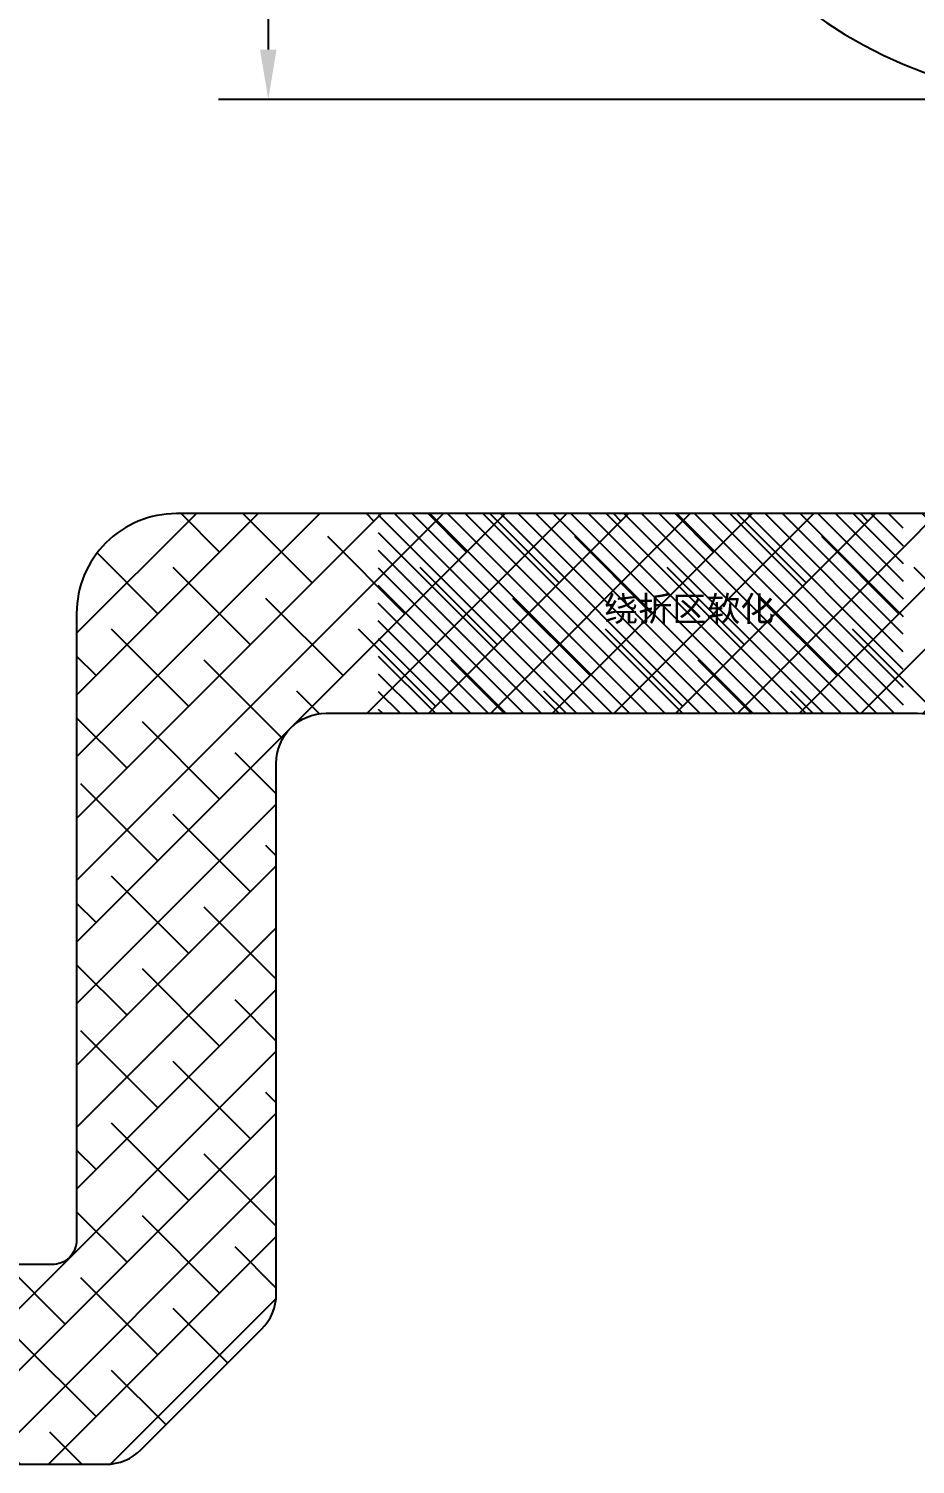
# Model space of a CAD drawing. Header units: inches. Extents: x 1765 to 5217, y -1519 to 441.
# Drawn here: x 3955.66 to 3973.43, y -789.37 to -760.6 of the extents above; entities that cross this region are included whole.
import ezdxf

# ---------------------------------------------------------------- set-up
doc = ezdxf.new("R2010")
doc.units = ezdxf.units.IN
doc.header["$MEASUREMENT"] = 0
doc.layers.add('尺寸标注', color=7, linetype='Continuous', lineweight=0)
doc.styles.add('Roman', font='romans.shx', dxfattribs={"bigfont": 'bigfont.shx'})
doc.dimstyles.new('GB-1', dxfattribs={"dimtxt": 1, "dimasz": 1, "dimexe": 1, "dimexo": 0, "dimgap": 0.3, "dimtad": 1, "dimdec": 4, "dimzin": 1, "dimdsep": 46, "dimtxsty": 'Roman', "dimcen": 0, "dimclrd": 5, "dimclre": 5, "dimadec": 0, "dimazin": 0, "dimtfac": 1, "dimtmove": 0, "dimatfit": 3, "dimfxl": 0, "dimtolj": 1, "dimtzin": 0, "dimarcsym": 0})
pattern_1 = [(45, (2202.3259, -1048.2747), (-0.61871843, 0.61871843), []), (135, (2202.3259, -1048.2747), (-1.8561553, 0.61871843), [2.1875, -1.3125])]

# ---------------------------------------------------------------- blocks, each defined once
blk = doc.blocks.new('*D12')
at = {"layer": 'Defpoints', "color": 0, "transparency": 16777216}
for p in [(541.053, 192.204), (525.409, 149.069), (541.633, 149.069)]:
    blk.add_point(p, dxfattribs=at)
at = {"layer": '尺寸标注', "color": 5, "lineweight": -2, "transparency": 16777216}
for p, q in [((541.053, 192.204), (524.409, 192.204)), ((525.409, 191.204), (525.409, 150.069)), ((541.633, 149.069), (524.409, 149.069))]:
    blk.add_line(p, q, dxfattribs=at)
at = {"layer": '尺寸标注', "color": 5, "transparency": 16777216}
for points in [[(525.243, 191.204), (525.576, 191.204), (525.409, 192.204)], [(525.243, 150.069), (525.576, 150.069), (525.409, 149.069)]]:
    blk.add_solid(points, dxfattribs=at)
at = {"layer": '尺寸标注', "color": 0, "transparency": 16777216, "insert": (524.347, 171.148), "char_height": 1, "attachment_point": 5, "rotation": 90, "style": 'Roman'}
blk.add_mtext('\\A1;43.1350\\M+1817D0.15(OD)', dxfattribs=at)
blk = doc.blocks.new('GVO2.13+CO5300AF-51')
blk.add_lwpolyline([(532.63255, 183.78401), (532.63255, 158.06901, 0.41421356), (541.63255, 149.06901), (558.41955, 149.06901, 0.41421356), (567.41955, 158.06901), (567.41955, 183.78401, 0.41421356), (558.99955, 192.20401), (541.05255, 192.20401, 0.41421356)], format="xyb", close=True)
at = {"layer": '尺寸标注'}
dim = blk.add_linear_dim(base=(525.40927, 149.06901), p1=(541.05255, 192.20401), p2=(541.63255, 149.06901), angle=90, text='<>(OD)', dimstyle='GB-1', override={"dimgap": 0.3, "dimtxsty": 'Roman', "dimtol": 1, "dimlim": 0, "dimtp": 0.15, "dimtm": 0.15}, dxfattribs=at)
dim.commit()
dim.dimension.update_dxf_attribs({"geometry": '*D12', "text_midpoint": (525.40927, 171.14831), "dimtype": 128})

msp = doc.modelspace()

# ---------------------------------------------------------------- hatches: boundary and pattern name
h = msp.add_hatch()
h.set_pattern_fill('ANSI38', color=251, scale=7, style=0)
h.set_pattern_definition(pattern_1)
h.paths.add_polyline_path([(3960.622, -775.317, -0.414214), (3961.622, -774.317), (3965.666, -774.317), (3965.666, -770.317), (3958.622, -770.317, 0.414214), (3956.622, -772.317), (3956.622, -784.866, -0.414214), (3956.122, -785.366), (3954.292, -785.366, -0.414214), (3953.792, -784.866), (3953.792, -779.853), (3949.792, -779.853), (3949.792, -787.366, 0.414214), (3951.792, -789.366), (3957.207, -789.366, 0.198912), (3957.915, -789.073), (3960.329, -786.659, 0.198912), (3960.622, -785.952)])
h.paths.add_polyline_path([(3973.186, -770.317), (3965.666, -770.317), (3965.666, -774.317), (3973.186, -774.317)])
at = {"linetype": 'ByBlock'}
h = msp.add_hatch(dxfattribs=at)
h.set_pattern_fill('ANSI31', color=32, scale=2, style=0)
h.set_pattern_definition([(135, (6053.26436, -1048.27468), (0.176776695, 0.176776695), [])])
h.paths.add_polyline_path([(3962.666, -770.317), (3962.666, -774.317), (3973.186, -774.317), (3973.186, -770.317)])
h.paths.add_polyline_path([(3967.069, -771.849), (3970.808, -771.849), (3970.808, -772.754), (3967.069, -772.754)], flags=24)
h = msp.add_hatch()
h.set_pattern_fill('ANSI38', color=251, scale=7, style=0)
h.set_pattern_definition(pattern_1)
edge = h.paths.add_edge_path()
edge.add_line((3973.186, -774.317), (3973.186, -770.317))
edge.add_line((3973.186, -770.317), (3976.474, -770.317))
edge.add_line((3976.474, -770.317), (3976.474, -773.841))
edge.add_line((3976.474, -773.841), (3993.761, -773.841))
edge.add_line((3993.761, -773.841), (3993.761, -775.339))
edge.add_line((3993.761, -775.339), (4000.572, -775.339))
edge.add_line((4000.572, -775.339), (4000.572, -778.726))
edge.add_line((4000.572, -778.726), (3987.074, -778.726))
edge.add_line((3987.074, -778.726), (3987.074, -787.28))
edge.add_ellipse((3986.551, -786.427), major_axis=(0, 1), ratio=1, start_angle=180, end_angle=211.5142, ccw=False)
edge.add_line((3986.551, -787.427), (3984.776, -787.427))
edge.add_line((3984.776, -787.427), (3984.776, -782.507))
edge.add_line((3984.776, -782.507), (3976.474, -782.507))
edge.add_line((3976.474, -782.507), (3976.474, -780.317))
edge.add_arc((3975.474, -780.317), 1, 0, 89.9714)
edge.add_arc((3975.475, -778.317), 1, 180, 269.9714, ccw=False)
edge.add_line((3974.475, -778.317), (3974.475, -775.317))
edge.add_arc((3973.475, -775.317), 1, 0, 90)
edge.add_line((3973.475, -774.317), (3973.186, -774.317))

# ---------------------------------------------------------------- linework, layer by layer
at = {"color": 1}
for points in [[(4000.572, -770.274, 0.414214), (3999.572, -769.274), (3977.474, -769.274, 0.348147), (3976.5, -770.045, -0.073355), (3976.393, -770.317), (3958.622, -770.317, 0.414214), (3956.622, -772.317), (3956.622, -784.866, -0.414214), (3956.122, -785.366), (3954.292, -785.366, -0.414214)], [(3951.792, -789.366), (3957.207, -789.366, 0.198912), (3957.915, -789.073), (3960.329, -786.659, 0.198912), (3960.622, -785.952), (3960.622, -775.317, -0.414214), (3961.622, -774.317), (3973.475, -774.317, -0.414214), (3974.475, -775.317), (3974.475, -778.317, 0.414067), (3975.474, -779.317, -0.414067), (3976.474, -780.317), (3976.474, -786.427, 0.414214), (3977.474, -787.427), (3986.551, -787.427, 0.21979), (3987.312, -787.076, -0.21979), (3988.074, -786.724), (3999.572, -786.724, 0.414214), (4000.572, -785.724), (4000.572, -770.274)]]:
    msp.add_lwpolyline(points, format="xyb", dxfattribs=at)

# ---------------------------------------------------------------- block references
at = {"color": 2}
msp.add_blockref('GVO2.13+CO5300AF-51', (3435.053, -911.086), dxfattribs=at)

# ---------------------------------------------------------------- texts
at = {"insert": (3967.194, -771.974), "char_height": 0.5, "width": 13.46019, "attachment_point": 1}
msp.add_mtext('{\\fSimSun|b0|i0|c134|p2;绕折区软化}', dxfattribs=at)

doc.saveas('drawing.dxf')
